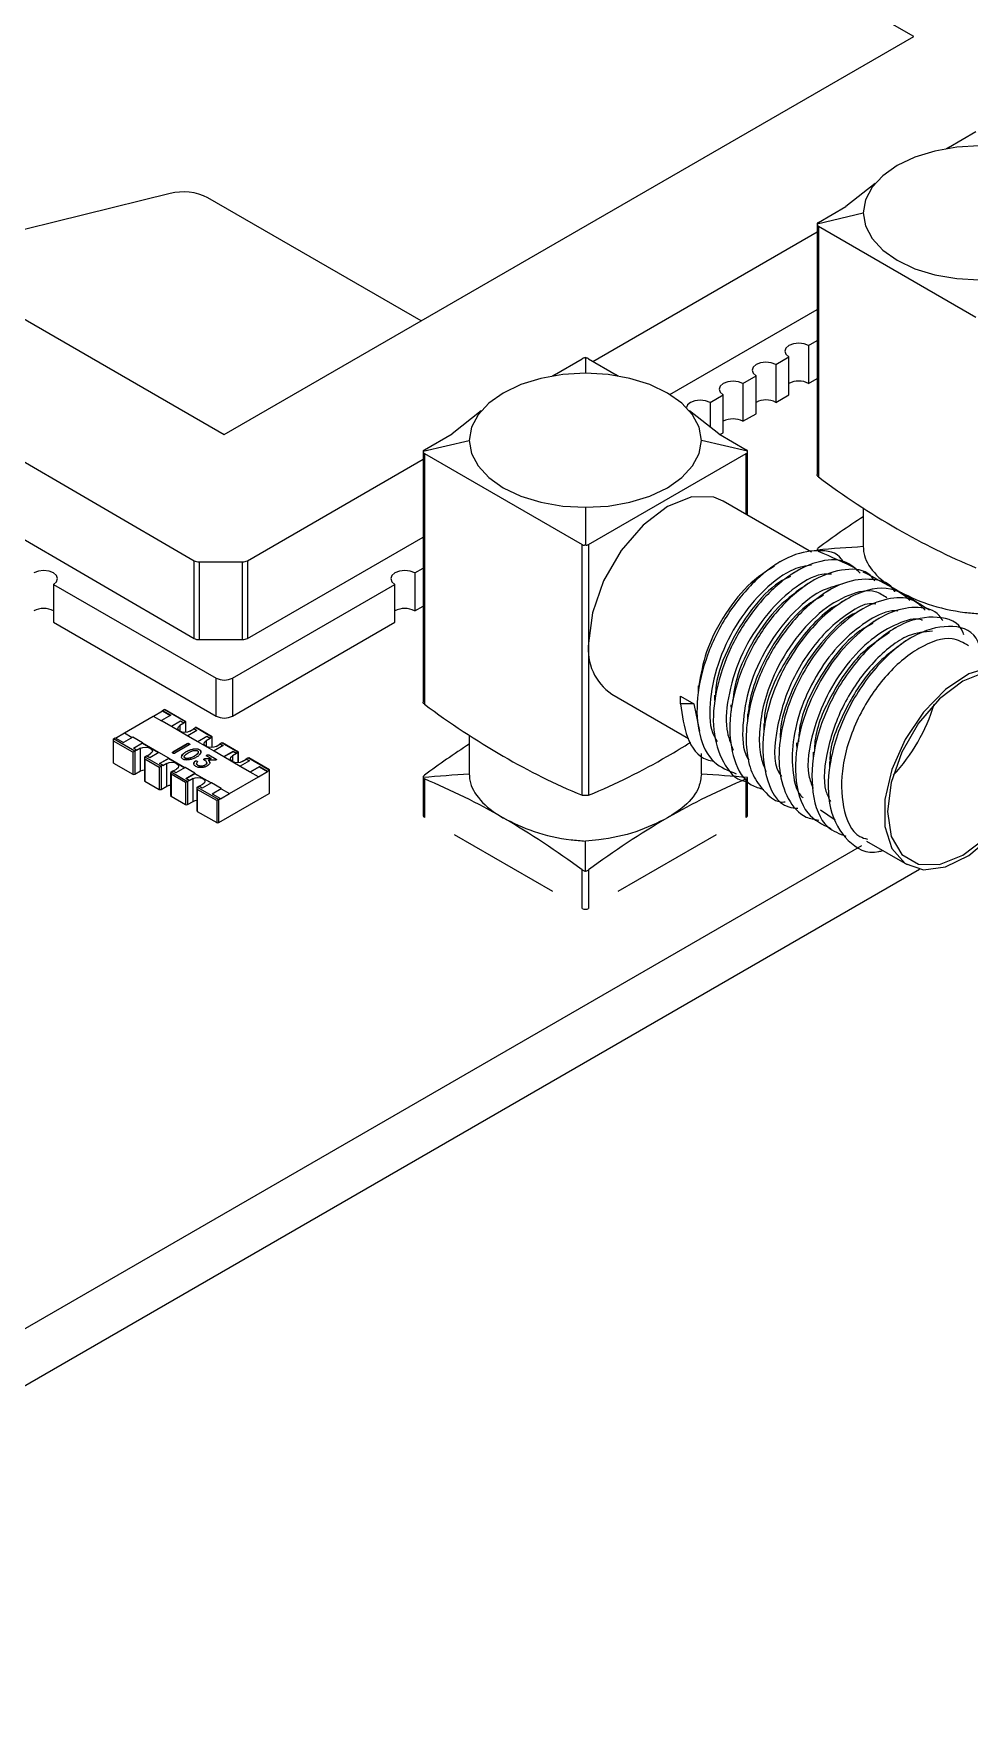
# Model space of a CAD drawing. Header units: millimetres. Extents: x -37 to 256, y 6 to 200.
# Drawn here: x 238.02 to 248.09, y 159.23 to 177.45 of the extents above; entities that cross this region are included whole.
import ezdxf

# ---------------------------------------------------------------- set-up
doc = ezdxf.new("R2010")
doc.units = ezdxf.units.MM

msp = doc.modelspace()

# ---------------------------------------------------------------- linework, layer by layer
at = {"color": 7, "linetype": 'Continuous', "lineweight": 15}
for p, q in [((247.495, 177.416), (240.07, 181.702)), ((230.096, 177.385), (239.746, 171.772)), ((232.645, 177.416), (240.07, 173.13)), ((242.191, 174.354), (247.495, 177.416)), ((230.096, 176.548), (239.746, 170.935)), ((247.869, 176.224), (248.166, 176.395)), ((247.869, 176.224), (247.845, 176.209)), ((247.08, 175.836), (246.766, 175.587)), ((239.487, 175.726), (237.471, 175.228)), ((242.191, 174.354), (239.893, 175.681)), ((246.455, 175.4), (246.952, 175.517)), ((246.469, 175.415), (246.766, 175.587)), ((244.04, 173.919), (246.455, 175.313)), ((246.455, 175.402), (246.455, 172.699)), ((246.469, 175.374), (248.166, 174.395)), ((246.469, 175.374), (246.469, 172.675)), ((240.07, 173.13), (242.191, 174.354)), ((244.87, 173.562), (246.455, 174.477)), ((246.01, 173.885), (246.151, 173.967)), ((246.151, 173.558), (246.151, 173.967)), ((246.363, 174.089), (246.455, 174.142)), ((246.363, 174.089), (246.363, 173.681)), ((243.627, 173.774), (243.924, 173.946)), ((243.959, 173.959), (243.959, 173.79)), ((243.994, 173.946), (244.291, 173.774)), ((246.01, 173.885), (246.01, 173.477)), ((243.627, 173.774), (243.603, 173.76)), ((244.315, 173.76), (244.291, 173.774)), ((245.656, 173.681), (245.798, 173.762)), ((245.656, 173.681), (245.656, 173.273)), ((245.798, 173.354), (245.798, 173.762)), ((246.363, 173.681), (246.455, 173.734)), ((245.303, 173.477), (245.444, 173.558)), ((245.303, 173.477), (245.303, 173.211)), ((245.444, 173.15), (245.444, 173.558)), ((246.01, 173.477), (246.151, 173.558)), ((242.838, 173.387), (242.523, 173.137)), ((245.395, 173.137), (245.08, 173.387)), ((245.656, 173.273), (245.798, 173.354)), ((242.212, 172.951), (242.709, 173.068)), ((242.227, 172.966), (242.523, 173.137)), ((245.706, 172.951), (245.209, 173.068)), ((245.395, 173.137), (245.691, 172.966)), ((245.408, 173.13), (245.444, 173.15)), ((242.212, 172.953), (242.212, 170.25)), ((242.227, 172.925), (243.924, 171.946)), ((242.227, 172.925), (242.227, 170.226)), ((243.994, 171.946), (245.691, 172.925)), ((245.706, 172.262), (245.706, 172.953)), ((240.32, 171.772), (242.212, 172.864)), ((243.959, 172.347), (243.959, 171.942)), ((246.395, 171.864), (245.443, 172.414)), ((246.952, 172.34), (246.952, 171.923)), ((240.32, 170.935), (242.212, 172.027)), ((243.924, 169.246), (243.924, 171.946)), ((243.994, 171.946), (243.994, 170.885)), ((246.455, 171.886), (246.455, 171.878)), ((239.746, 170.935), (239.746, 171.772)), ((239.799, 171.759), (240.267, 171.759)), ((239.799, 171.759), (239.799, 170.922)), ((240.267, 170.922), (240.267, 171.759)), ((240.32, 171.772), (240.32, 170.935)), ((242.121, 171.64), (242.212, 171.693)), ((242.121, 171.64), (242.121, 171.232)), ((238.231, 171.517), (239.982, 170.507)), ((238.231, 171.517), (238.231, 171.109)), ((240.158, 170.507), (241.908, 171.517)), ((241.908, 171.109), (241.908, 171.517)), ((242.121, 171.232), (242.212, 171.284)), ((238.231, 171.109), (239.982, 170.099)), ((240.158, 170.099), (241.908, 171.109)), ((239.799, 170.922), (240.267, 170.922)), ((243.994, 170.885), (243.994, 169.246)), ((239.982, 170.099), (239.982, 170.507)), ((240.158, 170.507), (240.158, 170.099)), ((244.243, 170.336), (245.071, 169.858)), ((239.307, 170.097), (239.405, 170.154)), ((239.405, 170.158), (239.423, 170.168)), ((239.405, 170.158), (239.494, 170.107)), ((239.405, 170.154), (239.405, 170.158)), ((239.405, 170.154), (239.49, 170.105)), ((239.653, 170.036), (239.423, 170.168)), ((239.423, 170.168), (239.434, 170.167)), ((239.657, 170.038), (239.434, 170.167)), ((244.984, 170.314), (245.126, 170.232)), ((244.984, 170.232), (244.984, 170.314)), ((245.126, 170.232), (244.984, 170.232)), ((245.126, 170.232), (245.188, 169.937)), ((238.995, 169.918), (239.306, 170.097)), ((239.306, 170.097), (239.395, 170.046)), ((239.494, 170.107), (239.395, 170.05)), ((239.395, 170.05), (239.501, 169.989)), ((239.395, 170.05), (239.395, 170.046)), ((239.501, 169.985), (239.395, 170.046)), ((239.501, 169.989), (239.6, 170.046)), ((239.6, 170.042), (239.501, 169.985)), ((239.501, 169.989), (239.501, 169.985)), ((239.677, 169.883), (239.501, 169.985)), ((239.635, 170.021), (239.593, 169.997)), ((239.6, 170.046), (239.635, 170.025)), ((239.6, 170.046), (239.6, 170.042)), ((239.635, 170.021), (239.6, 170.042)), ((239.653, 170.036), (239.635, 170.025)), ((239.635, 170.025), (239.635, 170.021)), ((239.657, 170.038), (239.653, 170.036)), ((239.657, 169.923), (239.657, 170.038)), ((239.699, 169.936), (239.741, 169.96)), ((239.741, 169.964), (239.759, 169.974)), ((239.741, 169.964), (239.776, 169.944)), ((239.741, 169.96), (239.741, 169.964)), ((239.773, 169.942), (239.741, 169.96)), ((239.936, 169.872), (239.759, 169.974)), ((239.94, 169.875), (239.766, 169.975)), ((238.874, 169.844), (238.874, 169.599)), ((238.878, 169.854), (238.896, 169.864)), ((238.878, 169.829), (238.878, 169.854)), ((239.108, 169.721), (238.878, 169.854)), ((239.087, 169.709), (238.878, 169.829)), ((238.878, 169.593), (238.878, 169.829)), ((238.896, 169.864), (238.985, 169.813)), ((238.9, 169.862), (238.995, 169.917)), ((239.084, 169.87), (238.985, 169.813)), ((238.995, 169.918), (239.08, 169.868)), ((238.995, 169.917), (238.995, 169.918)), ((238.995, 169.917), (239.08, 169.868)), ((239.19, 169.809), (239.084, 169.87)), ((239.091, 169.752), (239.19, 169.809)), ((239.19, 169.805), (239.094, 169.75)), ((239.19, 169.809), (239.19, 169.805)), ((239.19, 169.805), (239.363, 169.705)), ((239.363, 169.705), (239.19, 169.805)), ((239.19, 169.805), (239.19, 169.805)), ((239.517, 169.711), (239.672, 169.801)), ((239.672, 169.798), (239.517, 169.709)), ((239.693, 169.788), (239.538, 169.699)), ((239.672, 169.798), (239.672, 169.801)), ((239.776, 169.944), (239.677, 169.887)), ((239.677, 169.887), (239.784, 169.825)), ((239.677, 169.887), (239.677, 169.883)), ((239.784, 169.822), (239.677, 169.883)), ((239.693, 169.798), (239.693, 169.801)), ((239.784, 169.825), (239.883, 169.882)), ((239.883, 169.878), (239.784, 169.821)), ((239.784, 169.822), (239.784, 169.825)), ((239.96, 169.72), (239.784, 169.822)), ((239.918, 169.858), (239.875, 169.833)), ((239.883, 169.882), (239.918, 169.862)), ((239.883, 169.882), (239.883, 169.878)), ((239.918, 169.858), (239.883, 169.878)), ((239.936, 169.872), (239.918, 169.862)), ((239.918, 169.862), (239.918, 169.858)), ((239.94, 169.875), (239.936, 169.872)), ((239.94, 169.76), (239.94, 169.875)), ((240.059, 169.78), (239.96, 169.723)), ((239.982, 169.772), (240.024, 169.797)), ((240.024, 169.801), (240.042, 169.811)), ((240.024, 169.801), (240.059, 169.78)), ((240.024, 169.797), (240.024, 169.801)), ((240.056, 169.778), (240.024, 169.797)), ((240.218, 169.709), (240.042, 169.811)), ((240.042, 169.811), (240.052, 169.81)), ((240.223, 169.711), (240.052, 169.81)), ((242.709, 169.891), (242.709, 169.473)), ((239.108, 169.721), (239.087, 169.709)), ((239.087, 169.709), (239.087, 169.472)), ((239.126, 169.731), (239.091, 169.752)), ((239.126, 169.731), (239.108, 169.721)), ((239.108, 169.721), (239.108, 169.472)), ((239.168, 169.752), (239.126, 169.727)), ((239.126, 169.727), (239.126, 169.731)), ((239.168, 169.507), (239.168, 169.752)), ((239.21, 169.65), (239.21, 169.405)), ((239.214, 169.66), (239.232, 169.67)), ((239.214, 169.635), (239.214, 169.66)), ((239.214, 169.66), (239.391, 169.558)), ((239.37, 169.546), (239.214, 169.635)), ((239.214, 169.635), (239.214, 169.399)), ((239.267, 169.65), (239.232, 169.67)), ((239.236, 169.668), (239.274, 169.691)), ((239.366, 169.707), (239.267, 169.65)), ((239.472, 169.646), (239.366, 169.707)), ((239.373, 169.589), (239.472, 169.646)), ((239.472, 169.642), (239.377, 169.586)), ((239.472, 169.646), (239.472, 169.642)), ((239.472, 169.642), (239.646, 169.542)), ((239.646, 169.542), (239.472, 169.642)), ((239.472, 169.642), (239.472, 169.642)), ((239.517, 169.709), (239.517, 169.711)), ((239.614, 169.671), (239.614, 169.673)), ((239.648, 169.645), (239.648, 169.647)), ((239.661, 169.714), (239.661, 169.716)), ((239.693, 169.643), (239.693, 169.645)), ((239.737, 169.741), (239.737, 169.743)), ((239.748, 169.665), (239.748, 169.667)), ((239.753, 169.608), (239.753, 169.61)), ((239.756, 169.611), (239.756, 169.613)), ((239.777, 169.611), (239.777, 169.613)), ((239.785, 169.696), (239.785, 169.698)), ((239.804, 169.735), (239.804, 169.737)), ((239.852, 169.634), (239.852, 169.636)), ((239.867, 169.639), (239.928, 169.64)), ((239.867, 169.637), (239.867, 169.639)), ((239.928, 169.638), (239.867, 169.637)), ((239.882, 169.595), (239.882, 169.597)), ((239.928, 169.64), (239.883, 169.666)), ((239.884, 169.676), (239.884, 169.678)), ((239.962, 169.624), (239.899, 169.622)), ((239.899, 169.622), (239.899, 169.62)), ((239.905, 169.678), (239.983, 169.633)), ((239.905, 169.676), (239.905, 169.678)), ((239.983, 169.631), (239.905, 169.676)), ((239.928, 169.638), (239.928, 169.64)), ((239.96, 169.723), (240.066, 169.662)), ((239.96, 169.723), (239.96, 169.72)), ((240.066, 169.658), (239.96, 169.72)), ((239.983, 169.631), (239.983, 169.633)), ((240.066, 169.662), (240.165, 169.719)), ((240.066, 169.658), (240.066, 169.662)), ((240.243, 169.556), (240.066, 169.658)), ((240.165, 169.715), (240.067, 169.658)), ((240.201, 169.695), (240.158, 169.67)), ((240.165, 169.719), (240.201, 169.699)), ((240.165, 169.719), (240.165, 169.715)), ((240.201, 169.695), (240.165, 169.715)), ((240.218, 169.709), (240.201, 169.699)), ((240.201, 169.699), (240.201, 169.695)), ((240.223, 169.711), (240.218, 169.709)), ((240.223, 169.597), (240.223, 169.711)), ((240.342, 169.617), (240.243, 169.56)), ((240.264, 169.609), (240.307, 169.633)), ((240.307, 169.638), (240.324, 169.648)), ((240.307, 169.638), (240.342, 169.617)), ((240.307, 169.633), (240.307, 169.638)), ((240.339, 169.615), (240.307, 169.633)), ((240.554, 169.515), (240.324, 169.648)), ((240.324, 169.648), (240.335, 169.647)), ((240.559, 169.518), (240.335, 169.647)), ((245.209, 169.473), (245.209, 169.696)), ((238.878, 169.593), (239.087, 169.472)), ((239.108, 169.472), (239.168, 169.507)), ((239.391, 169.558), (239.37, 169.546)), ((239.37, 169.546), (239.37, 169.309)), ((239.409, 169.568), (239.373, 169.589)), ((239.409, 169.568), (239.391, 169.558)), ((239.391, 169.558), (239.391, 169.309)), ((239.451, 169.589), (239.409, 169.564)), ((239.409, 169.564), (239.409, 169.568)), ((239.451, 169.344), (239.451, 169.589)), ((239.493, 169.487), (239.493, 169.242)), ((239.497, 169.497), (239.515, 169.507)), ((239.497, 169.472), (239.497, 169.497)), ((239.497, 169.497), (239.674, 169.395)), ((239.653, 169.382), (239.497, 169.472)), ((239.497, 169.472), (239.497, 169.235)), ((239.55, 169.486), (239.515, 169.507)), ((239.518, 169.505), (239.557, 169.527)), ((239.649, 169.544), (239.55, 169.486)), ((239.755, 169.482), (239.649, 169.544)), ((239.656, 169.425), (239.755, 169.482)), ((239.692, 169.405), (239.656, 169.425)), ((239.755, 169.478), (239.66, 169.423)), ((239.734, 169.425), (239.692, 169.401)), ((239.734, 169.18), (239.734, 169.425)), ((239.755, 169.482), (239.755, 169.479)), ((239.755, 169.479), (239.929, 169.379)), ((239.755, 169.479), (239.755, 169.478)), ((239.929, 169.378), (239.755, 169.478)), ((239.772, 169.588), (239.772, 169.586)), ((239.773, 169.582), (239.773, 169.584)), ((239.773, 169.582), (239.773, 169.584)), ((239.786, 169.567), (239.786, 169.569)), ((239.821, 169.559), (239.821, 169.561)), ((239.863, 169.57), (239.863, 169.572)), ((240.127, 169.264), (240.438, 169.444)), ((240.243, 169.56), (240.349, 169.499)), ((240.243, 169.56), (240.243, 169.556)), ((240.349, 169.495), (240.243, 169.556)), ((240.349, 169.499), (240.448, 169.556)), ((240.349, 169.495), (240.349, 169.499)), ((240.438, 169.444), (240.349, 169.495)), ((240.448, 169.552), (240.35, 169.495)), ((240.438, 169.444), (240.537, 169.501)), ((240.438, 169.444), (240.438, 169.444)), ((240.448, 169.556), (240.537, 169.505)), ((240.448, 169.556), (240.448, 169.552)), ((240.448, 169.552), (240.537, 169.501)), ((240.537, 169.505), (240.554, 169.515)), ((240.537, 169.501), (240.537, 169.505)), ((240.559, 169.518), (240.554, 169.515)), ((240.554, 169.515), (240.554, 169.266)), ((240.559, 169.272), (240.559, 169.518)), ((242.212, 169.437), (242.212, 169.027)), ((242.227, 169.421), (242.227, 169.007)), ((245.691, 169.007), (245.691, 169.421)), ((245.706, 169.027), (245.706, 169.437)), ((239.214, 169.399), (239.37, 169.309)), ((239.391, 169.309), (239.451, 169.344)), ((239.497, 169.235), (239.653, 169.146)), ((239.674, 169.395), (239.653, 169.382)), ((239.653, 169.382), (239.653, 169.146)), ((239.692, 169.405), (239.674, 169.395)), ((239.674, 169.395), (239.674, 169.146)), ((239.692, 169.401), (239.692, 169.405)), ((239.776, 169.324), (239.776, 169.078)), ((239.78, 169.333), (239.798, 169.344)), ((239.78, 169.309), (239.78, 169.333)), ((239.78, 169.333), (240.01, 169.201)), ((239.989, 169.188), (239.78, 169.309)), ((239.78, 169.309), (239.78, 169.072)), ((239.833, 169.323), (239.798, 169.344)), ((239.801, 169.342), (239.84, 169.364)), ((239.932, 169.38), (239.833, 169.323)), ((240.038, 169.319), (239.932, 169.38)), ((239.939, 169.262), (240.038, 169.319)), ((239.939, 169.262), (240.028, 169.211)), ((240.038, 169.315), (239.943, 169.26)), ((240.01, 168.952), (240.554, 169.266)), ((240.028, 169.207), (240.127, 169.264)), ((240.038, 169.319), (240.038, 169.315)), ((240.038, 169.315), (240.127, 169.264)), ((240.038, 169.315), (240.038, 169.315)), ((240.038, 169.315), (240.127, 169.264)), ((240.127, 169.264), (240.127, 169.264)), ((239.674, 169.146), (239.734, 169.18)), ((239.78, 169.072), (239.989, 168.952)), ((240.01, 169.201), (239.989, 169.188)), ((239.989, 169.188), (239.989, 168.952)), ((240.01, 169.201), (240.028, 169.211)), ((240.01, 168.952), (240.01, 169.201)), ((240.028, 169.211), (240.028, 169.207)), ((246.493, 169.087), (246.65, 168.981)), ((231.585, 159.843), (246.938, 168.706)), ((242.545, 168.823), (243.605, 168.211)), ((243.959, 168.429), (243.959, 168.752)), ((244.313, 168.211), (245.373, 168.823)), ((246.987, 168.751), (247.425, 168.499)), ((231.585, 159.23), (247.556, 168.451)), ((243.924, 168.027), (243.924, 168.441)), ((243.994, 168.441), (243.994, 168.027))]:
    msp.add_line(p, q, dxfattribs=at)
at = {"color": 8, "linetype": 'Continuous', "lineweight": 15}
for p, q in [((245.691, 172.271), (245.691, 172.925)), ((239.593, 169.997), (239.593, 169.936)), ((239.653, 170.036), (239.653, 169.923)), ((239.875, 169.833), (239.875, 169.772)), ((239.936, 169.872), (239.936, 169.76)), ((240.158, 169.67), (240.158, 169.609)), ((240.218, 169.709), (240.218, 169.596))]:
    msp.add_line(p, q, dxfattribs=at)
at = {"color": 7, "linetype": 'Continuous', "lineweight": 15, "flags": 128}
for points in [[(248.202, 176.239), (247.958, 176.225), (247.723, 176.184), (247.507, 176.117), (247.318, 176.028), (247.162, 175.918), (247.047, 175.794), (246.976, 175.658), (246.952, 175.517)], [(246.952, 175.517), (246.976, 175.377), (247.047, 175.241), (247.162, 175.116), (247.318, 175.007), (247.507, 174.917), (247.723, 174.851), (247.958, 174.81), (248.202, 174.796)], [(246.363, 174.089), (246.315, 174.108), (246.257, 174.114), (246.2, 174.108), (246.151, 174.089), (246.119, 174.061), (246.107, 174.028), (246.119, 173.995), (246.151, 173.967)], [(243.959, 173.79), (243.715, 173.776), (243.481, 173.735), (243.265, 173.668), (243.075, 173.578), (242.92, 173.469), (242.804, 173.344), (242.733, 173.209), (242.709, 173.068)], [(245.209, 173.068), (245.185, 173.209), (245.114, 173.344), (244.998, 173.469), (244.843, 173.578), (244.653, 173.668), (244.437, 173.735), (244.203, 173.776), (243.959, 173.79)], [(246.01, 173.885), (245.961, 173.904), (245.904, 173.91), (245.846, 173.904), (245.798, 173.885), (245.765, 173.857), (245.754, 173.824), (245.765, 173.791), (245.798, 173.762)], [(245.656, 173.681), (245.607, 173.7), (245.55, 173.706), (245.493, 173.7), (245.444, 173.681), (245.411, 173.653), (245.4, 173.62), (245.411, 173.586), (245.444, 173.558)], [(245.303, 173.477), (245.254, 173.495), (245.196, 173.502), (245.139, 173.495), (245.09, 173.477), (245.058, 173.449), (245.047, 173.423)], [(242.709, 173.068), (242.733, 172.927), (242.804, 172.792), (242.92, 172.667), (243.075, 172.558), (243.265, 172.468), (243.481, 172.401), (243.715, 172.36), (243.959, 172.347)], [(243.959, 172.347), (244.203, 172.36), (244.437, 172.401), (244.653, 172.468), (244.843, 172.558), (244.998, 172.667), (245.114, 172.792), (245.185, 172.927), (245.209, 173.068)], [(245.443, 172.414), (245.342, 172.455), (245.105, 172.458), (244.843, 172.355), (244.581, 172.155), (244.344, 171.88), (244.156, 171.554), (244.036, 171.212), (243.994, 170.885)], [(238.231, 171.517), (238.264, 171.545), (238.275, 171.579), (238.264, 171.612), (238.231, 171.64), (238.183, 171.659), (238.125, 171.665), (238.068, 171.659), (238.019, 171.64)], [(242.121, 171.64), (242.072, 171.659), (242.014, 171.665), (241.957, 171.659), (241.908, 171.64), (241.876, 171.612), (241.864, 171.579), (241.876, 171.545), (241.908, 171.517)], [(248.873, 170.028), (248.836, 170.295), (248.726, 170.495), (248.554, 170.609), (248.335, 170.629), (248.088, 170.552), (247.836, 170.384), (247.601, 170.142), (247.403, 169.845), (247.26, 169.522), (247.186, 169.2), (247.186, 168.908), (247.26, 168.671), (247.403, 168.512), (247.601, 168.444), (247.836, 168.474), (248.088, 168.597), (248.335, 168.805), (248.554, 169.077), (248.726, 169.391), (248.836, 169.717), (248.873, 170.028)], [(248.837, 170.007), (248.797, 170.274), (248.682, 170.469), (248.502, 170.572), (248.276, 170.575), (248.025, 170.476), (247.774, 170.285), (247.547, 170.021), (247.368, 169.71), (247.252, 169.382), (247.213, 169.069), (247.252, 168.802), (247.368, 168.607), (247.547, 168.503), (247.774, 168.501), (248.025, 168.6), (248.276, 168.791), (248.502, 169.055), (248.682, 169.366), (248.797, 169.694), (248.837, 170.007)], [(239.699, 169.936), (239.674, 169.926), (239.646, 169.923), (239.617, 169.926), (239.593, 169.936), (239.576, 169.95), (239.571, 169.966), (239.576, 169.983), (239.593, 169.997)], [(239.982, 169.772), (239.957, 169.763), (239.929, 169.76), (239.9, 169.763), (239.875, 169.772), (239.859, 169.786), (239.854, 169.803), (239.859, 169.819), (239.875, 169.833)], [(239.168, 169.752), (239.193, 169.761), (239.221, 169.764), (239.25, 169.761), (239.274, 169.752), (239.291, 169.738), (239.296, 169.721), (239.291, 169.705), (239.274, 169.691)], [(239.451, 169.589), (239.476, 169.598), (239.504, 169.601), (239.533, 169.598), (239.557, 169.589), (239.574, 169.574), (239.579, 169.558), (239.574, 169.541), (239.557, 169.527)], [(240.264, 169.609), (240.24, 169.6), (240.211, 169.596), (240.183, 169.6), (240.158, 169.609), (240.142, 169.623), (240.136, 169.64), (240.142, 169.656), (240.158, 169.67)], [(239.168, 169.507), (239.193, 169.516), (239.21, 169.519)], [(239.734, 169.425), (239.758, 169.435), (239.787, 169.438), (239.816, 169.435), (239.84, 169.425), (239.856, 169.411), (239.862, 169.395), (239.856, 169.378), (239.84, 169.364)], [(239.451, 169.344), (239.476, 169.353), (239.493, 169.356)], [(239.734, 169.18), (239.758, 169.19), (239.776, 169.192)]]:
    msp.add_lwpolyline(points, dxfattribs=at)
at = {"color": 7, "linetype": 'Continuous', "lineweight": 15}
for centre, radius, start, end in [((239.63, 175.168), 0.576, 62.8667, 104.4456), ((246.257, 173.476), 0.231, 62.6097, 117.3903), ((245.904, 173.272), 0.231, 62.6097, 117.3903), ((245.55, 173.068), 0.231, 62.6097, 117.3903), ((251.767, 179.788), 8.87, 233.3223, 239.8911), ((251.969, 164.509), 9.221, 122.9613, 126.6116), ((250.92, 178.322), 7.176, 239.8648, 247.4309), ((243.882, 165.613), 6.771, 63.7227, 67.5408), ((239.797, 171.867), 0.108, 241.8023, 271.1617), ((240.269, 171.867), 0.108, 268.8559, 298.0402), ((243.501, 164.846), 7.628, 59.9744, 63.1198), ((243.121, 164.187), 8.389, 57.1902, 59.9784), ((238.125, 171.027), 0.231, 62.6097, 117.3903), ((242.014, 171.027), 0.231, 62.6097, 117.3903), ((239.797, 171.03), 0.108, 241.8023, 271.1617), ((240.269, 171.031), 0.108, 268.8559, 298.0402), ((244.573, 170.816), 0.583, 173.1955, 235.4923), ((240.07, 170.678), 0.192, 242.6097, 297.3903), ((247.525, 177.339), 8.87, 233.3223, 239.8911), ((245.867, 170.784), 1.931, 316.7893, 343.2161), ((239.763, 169.968), 0.00754, 65.686, 125.6182), ((240.07, 170.269), 0.192, 242.6097, 297.3903), ((247.726, 162.06), 9.221, 122.9613, 126.6116), ((240.698, 176.843), 8.288, 300.0106, 302.0374), ((238.882, 169.599), 0.00754, 185.6948, 245.6253), ((246.678, 175.872), 7.176, 239.8648, 247.4309), ((241.24, 175.872), 7.176, 292.5691, 300.1352), ((239.098, 169.493), 0.0231, 242.6097, 297.3903), ((239.472, 162.795), 7.176, 59.8648, 67.4309), ((248.446, 162.795), 7.176, 112.5691, 120.1352), ((239.217, 169.406), 0.00754, 185.6948, 245.6253), ((239.381, 169.329), 0.0231, 242.6097, 297.3903), ((239.5, 169.242), 0.00754, 185.6948, 245.6253), ((240.551, 169.273), 0.00754, 294.3747, 354.3052), ((239.663, 169.166), 0.0231, 242.6097, 297.3903), ((239.783, 169.079), 0.00754, 185.6948, 245.6253), ((239.999, 168.972), 0.0231, 242.6097, 297.3903), ((238.626, 161.328), 8.87, 53.3223, 59.8911), ((249.292, 161.328), 8.87, 120.1089, 126.6777), ((243.959, 168.095), 0.0769, 242.6097, 297.3903)]:
    msp.add_arc(centre, radius, start, end, dxfattribs=at)
at = {"color": 8, "linetype": 'Continuous', "lineweight": 15}
for centre, start, end in [((242.237, 169.03), 185.6948, 245.6253), ((245.681, 169.03), 294.3747, 354.3052)]:
    msp.add_arc(centre, 0.0251, start, end, dxfattribs=at)
at = {"color": 7, "linetype": 'Continuous', "lineweight": 15}
for centre, start_param, end_param in [((248.202, 165.02), 1.674971, 1.716649), ((243.959, 162.57), 1.674971, 1.716649), ((243.959, 162.57), 1.424944, 1.466622)]:
    msp.add_ellipse(centre, major_axis=(12.021, 0), ratio=0.577382, start_param=start_param, end_param=end_param, dxfattribs=at)
for points, knots in [([(246.469, 175.415), (246.466, 175.413), (246.459, 175.409), (246.455, 175.403), (246.455, 175.401), (246.455, 175.4)], [0, 0, 0, 0, 0.399776, 0.798945, 1, 1, 1, 1]), ([(246.455, 175.4), (246.455, 175.396), (246.456, 175.387), (246.463, 175.379), (246.468, 175.375), (246.469, 175.374)], [0, 0, 0, 0, 0.421028, 0.842946, 1, 1, 1, 1]), ([(243.959, 173.959), (243.954, 173.958), (243.943, 173.955), (243.931, 173.95), (243.925, 173.947), (243.924, 173.946)], [0, 0, 0, 0, 0.421028, 0.842946, 1, 1, 1, 1]), ([(243.994, 173.946), (243.99, 173.948), (243.982, 173.952), (243.969, 173.957), (243.962, 173.958), (243.959, 173.959)], [0, 0, 0, 0, 0.399776, 0.798945, 1, 1, 1, 1]), ([(242.227, 172.966), (242.223, 172.964), (242.216, 172.96), (242.212, 172.954), (242.212, 172.951), (242.212, 172.951)], [0, 0, 0, 0, 0.399776, 0.798945, 1, 1, 1, 1]), ([(242.212, 172.951), (242.212, 172.946), (242.214, 172.938), (242.22, 172.93), (242.225, 172.926), (242.227, 172.925)], [0, 0, 0, 0, 0.421028, 0.842946, 1, 1, 1, 1]), ([(245.706, 172.951), (245.706, 172.953), (245.705, 172.957), (245.698, 172.962), (245.693, 172.965), (245.691, 172.966)], [0, 0, 0, 0, 0.421028, 0.842946, 1, 1, 1, 1]), ([(245.691, 172.925), (245.695, 172.928), (245.702, 172.933), (245.706, 172.942), (245.706, 172.949), (245.706, 172.951)], [0, 0, 0, 0, 0.3997764, 0.798945, 1, 1, 1, 1]), ([(246.469, 172.675), (246.466, 172.678), (246.458, 172.684), (246.455, 172.693), (246.455, 172.698), (246.455, 172.699)], [0, 0, 0, 0, 0.433483, 0.867029, 1, 1, 1, 1]), ([(243.924, 171.946), (243.928, 171.944), (243.936, 171.94), (243.949, 171.94), (243.956, 171.942), (243.959, 171.942)], [0, 0, 0, 0, 0.3997764, 0.798945, 1, 1, 1, 1]), ([(243.959, 171.942), (243.964, 171.941), (243.975, 171.939), (243.987, 171.942), (243.993, 171.945), (243.994, 171.946)], [0, 0, 0, 0, 0.421028, 0.842946, 1, 1, 1, 1]), ([(246.735, 171.761), (246.73, 171.77), (246.675, 171.864), (246.465, 171.899), (246.143, 171.834), (245.795, 171.586), (245.483, 171.211), (245.255, 170.758), (245.146, 170.291), (245.17, 169.882), (245.317, 169.58), (245.499, 169.511), (245.585, 169.478)], [0, 0, 0, 0, 0.011387, 0.121166, 0.231824, 0.344967, 0.45362, 0.565736, 0.678133, 0.786659, 0.899669, 1, 1, 1, 1]), ([(246.919, 171.639), (246.867, 171.687), (246.748, 171.799), (246.452, 171.778), (246.109, 171.602), (245.777, 171.271), (245.51, 170.842), (245.351, 170.375), (245.319, 169.93), (245.43, 169.592), (245.577, 169.406), (245.695, 169.395), (245.706, 169.393)], [0, 0, 0, 0, 0.086061, 0.196288, 0.31107, 0.423339, 0.534704, 0.64964, 0.760318, 0.873386, 0.987868, 1, 1, 1, 1]), ([(246.469, 171.911), (246.466, 171.908), (246.458, 171.901), (246.455, 171.893), (246.455, 171.888), (246.455, 171.886)], [0, 0, 0, 0, 0.433483, 0.867029, 1, 1, 1, 1]), ([(246.952, 171.923), (246.953, 171.9), (246.959, 171.806), (247.05, 171.64), (247.215, 171.509), (247.316, 171.451), (247.318, 171.45)], [0, 0, 0, 0, 0.13202, 0.562829, 0.992058, 1, 1, 1, 1]), ([(245.996, 171.712), (245.911, 171.66), (245.723, 171.542), (245.458, 171.209), (245.249, 170.81), (245.202, 170.546), (245.18, 170.423)], [0, 0, 0, 0, 0.2199949, 0.4867509, 0.7620116, 1, 1, 1, 1]), ([(246.394, 171.723), (246.331, 171.714), (246.169, 171.689), (245.884, 171.472), (245.598, 171.131), (245.387, 170.709), (245.293, 170.285), (245.292, 169.97), (245.361, 169.856), (245.379, 169.826)], [0, 0, 0, 0, 0.107586, 0.277806, 0.44127, 0.609946, 0.779044, 0.942317, 1, 1, 1, 1]), ([(246.169, 171.603), (246.128, 171.584), (245.984, 171.516), (245.739, 171.252), (245.501, 170.866), (245.37, 170.529), (245.363, 170.361), (245.361, 170.328)], [0, 0, 0, 0, 0.108099, 0.381015, 0.651732, 0.931132, 1, 1, 1, 1]), ([(246.611, 171.626), (246.576, 171.628), (246.448, 171.633), (246.186, 171.475), (245.883, 171.179), (245.636, 170.779), (245.494, 170.35), (245.457, 169.972), (245.523, 169.803), (245.551, 169.732)], [0, 0, 0, 0, 0.062413, 0.229616, 0.393158, 0.555383, 0.722811, 0.884033, 1, 1, 1, 1]), ([(247.075, 171.555), (247.06, 171.576), (246.99, 171.675), (246.758, 171.696), (246.426, 171.593), (246.082, 171.316), (245.783, 170.921), (245.577, 170.46), (245.492, 169.998), (245.547, 169.611), (245.686, 169.364), (245.832, 169.322), (245.878, 169.309)], [0, 0, 0, 0, 0.030838, 0.142993, 0.258192, 0.374258, 0.486019, 0.602289, 0.717142, 0.829546, 0.946283, 1, 1, 1, 1]), ([(246.065, 171.765), (246.053, 171.758), (246.03, 171.744), (246.006, 171.731), (245.994, 171.724)], [0, 0, 0, 0, 0.5000058, 1, 1, 1, 1]), ([(246.242, 171.663), (246.23, 171.656), (246.207, 171.642), (246.183, 171.629), (246.171, 171.622)], [0, 0, 0, 0, 0.5000058, 1, 1, 1, 1]), ([(246.35, 171.52), (246.244, 171.446), (246.035, 171.298), (245.763, 170.926), (245.583, 170.546), (245.552, 170.315), (245.54, 170.223)], [0, 0, 0, 0, 0.275003, 0.541372, 0.818491, 1, 1, 1, 1]), ([(246.723, 171.518), (246.647, 171.499), (246.469, 171.455), (246.176, 171.207), (245.903, 170.847), (245.71, 170.417), (245.644, 170.002), (245.652, 169.722), (245.713, 169.636), (245.719, 169.628)], [0, 0, 0, 0, 0.12988, 0.303268, 0.470222, 0.643915, 0.81549, 0.983405, 1, 1, 1, 1]), ([(247.293, 171.436), (247.292, 171.438), (247.248, 171.533), (247.054, 171.587), (246.743, 171.558), (246.393, 171.341), (246.071, 170.989), (245.85, 170.595), (245.73, 170.232), (245.684, 169.931), (245.696, 169.661), (245.767, 169.428), (245.902, 169.269), (246.016, 169.165), (246.101, 169.174), (246.111, 169.175)], [0, 0, 0, 0, 0.001944, 0.111549, 0.21949, 0.331294, 0.43925, 0.548838, 0.623743, 0.697043, 0.768175, 0.841976, 0.916905, 0.990472, 1, 1, 1, 1]), ([(247.205, 171.372), (247.166, 171.398), (247.058, 171.471), (246.794, 171.419), (246.479, 171.228), (246.181, 170.9), (245.978, 170.537), (245.867, 170.201), (245.827, 169.924), (245.834, 169.682), (245.881, 169.56), (245.903, 169.502)], [0, 0, 0, 0, 0.077841, 0.216231, 0.359575, 0.497984, 0.638487, 0.734522, 0.8285, 0.919697, 1, 1, 1, 1]), ([(247.455, 171.343), (247.417, 171.378), (247.288, 171.493), (247.011, 171.482), (246.709, 171.33), (246.409, 171.084), (246.073, 170.635), (245.851, 169.998), (245.872, 169.447), (246.036, 169.123), (246.213, 169.108), (246.246, 169.106)], [0, 0, 0, 0, 0.06363, 0.21103, 0.288115, 0.364819, 0.512143, 0.664686, 0.811986, 0.964527, 1, 1, 1, 1]), ([(246.419, 171.561), (246.407, 171.554), (246.383, 171.54), (246.36, 171.527), (246.348, 171.52)], [0, 0, 0, 0, 0.5000058, 1, 1, 1, 1]), ([(246.596, 171.459), (246.584, 171.452), (246.56, 171.438), (246.537, 171.425), (246.525, 171.418)], [0, 0, 0, 0, 0.5000058, 1, 1, 1, 1]), ([(247.318, 171.45), (247.424, 171.398), (247.637, 171.293), (247.961, 171.221), (248.15, 171.205), (248.202, 171.201)], [0, 0, 0, 0, 0.417277, 0.842133, 1, 1, 1, 1]), ([(246.524, 171.4), (246.462, 171.365), (246.296, 171.275), (246.039, 170.978), (245.839, 170.62), (245.734, 170.32), (245.717, 170.173), (245.71, 170.12)], [0, 0, 0, 0, 0.163974, 0.432905, 0.705901, 0.892499, 1, 1, 1, 1]), ([(246.7, 171.308), (246.68, 171.299), (246.59, 171.256), (246.363, 171.056), (246.07, 170.656), (245.881, 170.222), (245.889, 170.038), (245.889, 170.024)], [0, 0, 0, 0, 0.051885, 0.238682, 0.597455, 0.968942, 1, 1, 1, 1]), ([(247.086, 171.305), (247.056, 171.308), (246.965, 171.315), (246.781, 171.202), (246.508, 170.985), (246.193, 170.56), (246.007, 169.995), (245.975, 169.576), (246.062, 169.461), (246.073, 169.447)], [0, 0, 0, 0, 0.05701, 0.174024, 0.29046, 0.514093, 0.745651, 0.969247, 1, 1, 1, 1]), ([(247.618, 171.238), (247.581, 171.277), (247.486, 171.373), (247.247, 171.383), (246.949, 171.276), (246.643, 171.036), (246.371, 170.699), (246.163, 170.3), (246.048, 169.885), (246.034, 169.501), (246.131, 169.195), (246.286, 169.009), (246.425, 168.985), (246.472, 168.977)], [0, 0, 0, 0, 0.063034, 0.159037, 0.258583, 0.35866, 0.454743, 0.554014, 0.654257, 0.750486, 0.84945, 0.949826, 1, 1, 1, 1]), ([(247.323, 171.229), (247.313, 171.231), (247.223, 171.242), (247.014, 171.142), (246.737, 170.93), (246.485, 170.617), (246.295, 170.249), (246.187, 169.863), (246.182, 169.517), (246.226, 169.293), (246.294, 169.226), (246.302, 169.218)], [0, 0, 0, 0, 0.018706, 0.157621, 0.297277, 0.431357, 0.569888, 0.709775, 0.84406, 0.982162, 1, 1, 1, 1]), ([(247.81, 171.125), (247.797, 171.145), (247.738, 171.239), (247.547, 171.284), (247.264, 171.242), (246.955, 171.055), (246.664, 170.759), (246.424, 170.383), (246.247, 169.924), (246.195, 169.436), (246.313, 169.028), (246.512, 168.932), (246.604, 168.888)], [0, 0, 0, 0, 0.026453, 0.125035, 0.223582, 0.3253, 0.42431, 0.522449, 0.624131, 0.755013, 0.887998, 1, 1, 1, 1]), ([(246.772, 171.357), (246.761, 171.35), (246.737, 171.336), (246.713, 171.323), (246.702, 171.316)], [0, 0, 0, 0, 0.5000058, 1, 1, 1, 1]), ([(246.949, 171.255), (246.937, 171.248), (246.914, 171.234), (246.89, 171.221), (246.878, 171.214)], [0, 0, 0, 0, 0.5000058, 1, 1, 1, 1]), ([(246.877, 171.212), (246.876, 171.212), (246.784, 171.178), (246.594, 171.001), (246.342, 170.701), (246.159, 170.333), (246.064, 170.054), (246.061, 169.927), (246.061, 169.918)], [0, 0, 0, 0, 0.001421, 0.248968, 0.486633, 0.732185, 0.980143, 1, 1, 1, 1]), ([(247.054, 171.097), (247.001, 171.068), (246.856, 170.99), (246.627, 170.742), (246.411, 170.401), (246.269, 170.07), (246.258, 169.884), (246.254, 169.82)], [0, 0, 0, 0, 0.139152, 0.38092, 0.62056, 0.868855, 1, 1, 1, 1]), ([(247.589, 171.13), (247.586, 171.132), (247.512, 171.161), (247.316, 171.101), (247.038, 170.941), (246.769, 170.664), (246.547, 170.316), (246.391, 169.899), (246.329, 169.525), (246.394, 169.365), (246.412, 169.321)], [0, 0, 0, 0, 0.008054, 0.151802, 0.300177, 0.444602, 0.587755, 0.736078, 0.926994, 1, 1, 1, 1]), ([(248.035, 170.972), (248.033, 170.981), (247.992, 171.114), (247.755, 171.19), (247.377, 171.129), (246.963, 170.814), (246.614, 170.333), (246.405, 169.774), (246.382, 169.258), (246.512, 168.898), (246.696, 168.831), (246.766, 168.805)], [0, 0, 0, 0, 0.008857, 0.139186, 0.26808, 0.400105, 0.52762, 0.660081, 0.787864, 0.919475, 1, 1, 1, 1]), ([(248.224, 170.809), (248.207, 170.855), (248.149, 171.022), (247.878, 171.097), (247.486, 170.991), (247.077, 170.644), (246.746, 170.141), (246.566, 169.584), (246.568, 169.072), (246.767, 168.74), (246.996, 168.601), (247.148, 168.647), (247.161, 168.651)], [0, 0, 0, 0, 0.044812, 0.16198, 0.280209, 0.399425, 0.515702, 0.635927, 0.751652, 0.871721, 0.988393, 1, 1, 1, 1]), ([(247.126, 171.153), (247.114, 171.146), (247.091, 171.132), (247.067, 171.119), (247.055, 171.112)], [0, 0, 0, 0, 0.500006, 1, 1, 1, 1]), ([(247.234, 170.997), (247.128, 170.927), (246.898, 170.777), (246.604, 170.344), (246.431, 169.949), (246.427, 169.755), (246.426, 169.719)], [0, 0, 0, 0, 0.274913, 0.592653, 0.922718, 1, 1, 1, 1]), ([(247.698, 171.013), (247.612, 171.006), (247.411, 170.989), (247.058, 170.705), (246.735, 170.262), (246.554, 169.755), (246.508, 169.356), (246.581, 169.213), (246.599, 169.177)], [0, 0, 0, 0, 0.147971, 0.347983, 0.541161, 0.741833, 0.935417, 1, 1, 1, 1]), ([(247.41, 170.908), (247.283, 170.815), (247.033, 170.633), (246.742, 170.163), (246.59, 169.788), (246.593, 169.625), (246.594, 169.614)], [0, 0, 0, 0, 0.326704, 0.646128, 0.9764, 1, 1, 1, 1]), ([(248.086, 170.856), (248.03, 170.89), (247.888, 170.974), (247.549, 170.856), (247.178, 170.545), (246.872, 170.079), (246.706, 169.56), (246.717, 169.104), (246.833, 168.821), (246.97, 168.78), (246.998, 168.772)], [0, 0, 0, 0, 0.093479, 0.238172, 0.384073, 0.526376, 0.673512, 0.815139, 0.962085, 1, 1, 1, 1]), ([(247.303, 171.05), (247.291, 171.044), (247.267, 171.03), (247.244, 171.016), (247.232, 171.01)], [0, 0, 0, 0, 0.500006, 1, 1, 1, 1]), ([(247.479, 170.948), (247.468, 170.942), (247.444, 170.928), (247.42, 170.914), (247.409, 170.908)], [0, 0, 0, 0, 0.500006, 1, 1, 1, 1]), ([(245.173, 170.425), (245.174, 170.414), (245.174, 170.392), (245.175, 170.37), (245.175, 170.359)], [0, 0, 0, 0, 0.499999, 1, 1, 1, 1]), ([(245.35, 170.323), (245.35, 170.312), (245.351, 170.29), (245.351, 170.268), (245.352, 170.257)], [0, 0, 0, 0, 0.499999, 1, 1, 1, 1]), ([(242.227, 170.226), (242.223, 170.229), (242.216, 170.235), (242.212, 170.244), (242.212, 170.249), (242.212, 170.25)], [0, 0, 0, 0, 0.433483, 0.867029, 1, 1, 1, 1]), ([(244.984, 170.232), (245.002, 170.105), (245.037, 169.849), (245.187, 169.641), (245.317, 169.616), (245.344, 169.611)], [0, 0, 0, 0, 0.436372, 0.88472, 1, 1, 1, 1]), ([(245.527, 170.221), (245.527, 170.21), (245.528, 170.188), (245.528, 170.166), (245.528, 170.155)], [0, 0, 0, 0, 0.499999, 1, 1, 1, 1]), ([(245.704, 170.119), (245.704, 170.108), (245.704, 170.086), (245.705, 170.064), (245.705, 170.053)], [0, 0, 0, 0, 0.499999, 1, 1, 1, 1]), ([(245.881, 170.017), (245.881, 170.006), (245.881, 169.984), (245.882, 169.962), (245.882, 169.951)], [0, 0, 0, 0, 0.499999, 1, 1, 1, 1]), ([(239.672, 169.801), (239.673, 169.801), (239.676, 169.802), (239.68, 169.804), (239.684, 169.804), (239.688, 169.803), (239.691, 169.802), (239.693, 169.801), (239.693, 169.801)], [0, 0, 0, 0, 0.207532, 0.417184, 0.567602, 0.717646, 0.965229, 1, 1, 1, 1]), ([(239.693, 169.798), (239.692, 169.799), (239.689, 169.8), (239.685, 169.802), (239.681, 169.802), (239.677, 169.801), (239.674, 169.8), (239.672, 169.799), (239.672, 169.798)], [0, 0, 0, 0, 0.207532, 0.417184, 0.567602, 0.717646, 0.965229, 1, 1, 1, 1]), ([(239.693, 169.801), (239.694, 169.8), (239.696, 169.798), (239.698, 169.796), (239.698, 169.793), (239.697, 169.791), (239.694, 169.789), (239.693, 169.788)], [0, 0, 0, 0, 0.209003, 0.420284, 0.570907, 0.721066, 1, 1, 1, 1]), ([(239.698, 169.792), (239.698, 169.793), (239.698, 169.794), (239.697, 169.796), (239.695, 169.797), (239.693, 169.798), (239.693, 169.798)], [0, 0, 0, 0, 0.131078, 0.434446, 0.927068, 1, 1, 1, 1]), ([(246.057, 169.915), (246.058, 169.904), (246.058, 169.882), (246.058, 169.86), (246.059, 169.849)], [0, 0, 0, 0, 0.499999, 1, 1, 1, 1]), ([(246.234, 169.812), (246.234, 169.802), (246.235, 169.78), (246.235, 169.758), (246.235, 169.747)], [0, 0, 0, 0, 0.499999, 1, 1, 1, 1]), ([(239.517, 169.699), (239.516, 169.7), (239.513, 169.701), (239.512, 169.703), (239.511, 169.706), (239.513, 169.708), (239.515, 169.71), (239.517, 169.711), (239.517, 169.711)], [0, 0, 0, 0, 0.2075325, 0.4171844, 0.5676023, 0.7176461, 0.9652291, 1, 1, 1, 1]), ([(239.517, 169.709), (239.516, 169.708), (239.513, 169.707), (239.512, 169.705), (239.512, 169.703), (239.512, 169.703)], [0, 0, 0, 0, 0.4151305, 0.8345004, 1, 1, 1, 1]), ([(239.538, 169.699), (239.537, 169.698), (239.534, 169.697), (239.53, 169.696), (239.526, 169.696), (239.521, 169.697), (239.519, 169.698), (239.517, 169.699), (239.517, 169.699)], [0, 0, 0, 0, 0.208839, 0.419783, 0.570177, 0.720242, 0.963923, 1, 1, 1, 1]), ([(239.626, 169.634), (239.622, 169.637), (239.615, 169.641), (239.61, 169.651), (239.61, 169.662), (239.613, 169.669), (239.614, 169.673)], [0, 0, 0, 0, 0.2295226, 0.4591689, 0.7104233, 1, 1, 1, 1]), ([(239.614, 169.673), (239.619, 169.68), (239.63, 169.697), (239.651, 169.709), (239.661, 169.716)], [0, 0, 0, 0, 0.473039, 1, 1, 1, 1]), ([(239.661, 169.714), (239.651, 169.707), (239.63, 169.695), (239.619, 169.678), (239.614, 169.671)], [0, 0, 0, 0, 0.526961, 1, 1, 1, 1]), ([(239.693, 169.628), (239.686, 169.627), (239.673, 169.625), (239.655, 169.625), (239.639, 169.628), (239.63, 169.632), (239.626, 169.634)], [0, 0, 0, 0, 0.289577, 0.540831, 0.770477, 1, 1, 1, 1]), ([(239.648, 169.647), (239.646, 169.647), (239.643, 169.649), (239.64, 169.654), (239.638, 169.66), (239.641, 169.667), (239.644, 169.671), (239.644, 169.673)], [0, 0, 0, 0, 0.104408, 0.296686, 0.490679, 0.841125, 1, 1, 1, 1]), ([(239.648, 169.645), (239.646, 169.645), (239.643, 169.647), (239.64, 169.652), (239.639, 169.656), (239.639, 169.658), (239.64, 169.659)], [0, 0, 0, 0, 0.187988, 0.534189, 0.883479, 1, 1, 1, 1]), ([(239.644, 169.673), (239.649, 169.678), (239.659, 169.69), (239.674, 169.699), (239.682, 169.704)], [0, 0, 0, 0, 0.466052, 1, 1, 1, 1]), ([(239.693, 169.645), (239.692, 169.645), (239.684, 169.643), (239.672, 169.641), (239.658, 169.642), (239.651, 169.645), (239.648, 169.646), (239.648, 169.647)], [0, 0, 0, 0, 0.103094, 0.519822, 0.741756, 0.965375, 1, 1, 1, 1]), ([(239.693, 169.643), (239.692, 169.642), (239.684, 169.641), (239.672, 169.639), (239.658, 169.64), (239.651, 169.643), (239.648, 169.644), (239.648, 169.645)], [0, 0, 0, 0, 0.103094, 0.519822, 0.741756, 0.965375, 1, 1, 1, 1]), ([(239.661, 169.716), (239.673, 169.722), (239.695, 169.734), (239.724, 169.74), (239.737, 169.743)], [0, 0, 0, 0, 0.523282, 1, 1, 1, 1]), ([(239.737, 169.741), (239.724, 169.738), (239.695, 169.732), (239.673, 169.72), (239.661, 169.714)], [0, 0, 0, 0, 0.476718, 1, 1, 1, 1]), ([(239.682, 169.704), (239.691, 169.709), (239.707, 169.718), (239.727, 169.723), (239.736, 169.726)], [0, 0, 0, 0, 0.533948, 1, 1, 1, 1]), ([(239.748, 169.667), (239.739, 169.662), (239.723, 169.653), (239.703, 169.647), (239.693, 169.645)], [0, 0, 0, 0, 0.533948, 1, 1, 1, 1]), ([(239.748, 169.665), (239.739, 169.66), (239.723, 169.651), (239.703, 169.645), (239.693, 169.643)], [0, 0, 0, 0, 0.533948, 1, 1, 1, 1]), ([(239.768, 169.655), (239.756, 169.648), (239.734, 169.637), (239.706, 169.63), (239.693, 169.628)], [0, 0, 0, 0, 0.526961, 1, 1, 1, 1]), ([(239.736, 169.726), (239.738, 169.726), (239.746, 169.728), (239.758, 169.73), (239.772, 169.728), (239.779, 169.726), (239.782, 169.724), (239.782, 169.724)], [0, 0, 0, 0, 0.1036126, 0.5226256, 0.7430472, 0.9650769, 1, 1, 1, 1]), ([(239.737, 169.743), (239.744, 169.744), (239.756, 169.746), (239.775, 169.746), (239.791, 169.743), (239.799, 169.739), (239.804, 169.737)], [0, 0, 0, 0, 0.290776, 0.542493, 0.771725, 1, 1, 1, 1]), ([(239.804, 169.735), (239.799, 169.737), (239.791, 169.741), (239.775, 169.744), (239.756, 169.744), (239.744, 169.742), (239.737, 169.741)], [0, 0, 0, 0, 0.228275, 0.457507, 0.709224, 1, 1, 1, 1]), ([(239.743, 169.58), (239.743, 169.585), (239.742, 169.596), (239.749, 169.605), (239.753, 169.61)], [0, 0, 0, 0, 0.483848, 1, 1, 1, 1]), ([(239.753, 169.608), (239.749, 169.603), (239.743, 169.596), (239.743, 169.587), (239.743, 169.584)], [0, 0, 0, 0, 0.654876, 1, 1, 1, 1]), ([(239.785, 169.698), (239.781, 169.693), (239.771, 169.681), (239.756, 169.672), (239.748, 169.667)], [0, 0, 0, 0, 0.466052, 1, 1, 1, 1]), ([(239.785, 169.696), (239.781, 169.691), (239.771, 169.679), (239.756, 169.67), (239.748, 169.665)], [0, 0, 0, 0, 0.466052, 1, 1, 1, 1]), ([(239.753, 169.61), (239.753, 169.611), (239.753, 169.611), (239.754, 169.611), (239.754, 169.611), (239.754, 169.611), (239.754, 169.611), (239.754, 169.612), (239.755, 169.612), (239.755, 169.612), (239.755, 169.612), (239.755, 169.612), (239.755, 169.612), (239.756, 169.613), (239.756, 169.613), (239.756, 169.613)], [0, 0, 0, 0, 0.123296, 0.184937, 0.246578, 0.30822, 0.369861, 0.431503, 0.493144, 0.554786, 0.616428, 0.678069, 0.739711, 0.869749, 1, 1, 1, 1]), ([(239.756, 169.611), (239.756, 169.611), (239.756, 169.611), (239.755, 169.61), (239.755, 169.61), (239.755, 169.61), (239.755, 169.61), (239.754, 169.61), (239.754, 169.609), (239.754, 169.609), (239.754, 169.609), (239.754, 169.609), (239.754, 169.609), (239.753, 169.609), (239.753, 169.608), (239.753, 169.608)], [0, 0, 0, 0, 0.123301, 0.246601, 0.369901, 0.431543, 0.493184, 0.554826, 0.616467, 0.678109, 0.73975, 0.801392, 0.863033, 0.931504, 1, 1, 1, 1]), ([(239.756, 169.613), (239.757, 169.613), (239.76, 169.615), (239.765, 169.615), (239.771, 169.615), (239.775, 169.614), (239.776, 169.613), (239.777, 169.613)], [0, 0, 0, 0, 0.217899, 0.437549, 0.667007, 0.895919, 1, 1, 1, 1]), ([(239.777, 169.611), (239.776, 169.611), (239.773, 169.613), (239.768, 169.613), (239.763, 169.613), (239.759, 169.612), (239.757, 169.611), (239.756, 169.611)], [0, 0, 0, 0, 0.217938, 0.436312, 0.658689, 0.867908, 1, 1, 1, 1]), ([(239.815, 169.698), (239.81, 169.691), (239.799, 169.674), (239.779, 169.661), (239.768, 169.655)], [0, 0, 0, 0, 0.474118, 1, 1, 1, 1]), ([(239.779, 169.603), (239.777, 169.6), (239.772, 169.594), (239.773, 169.587), (239.773, 169.584)], [0, 0, 0, 0, 0.51358, 1, 1, 1, 1]), ([(239.777, 169.613), (239.778, 169.612), (239.78, 169.611), (239.781, 169.608), (239.781, 169.606), (239.78, 169.604), (239.779, 169.603)], [0, 0, 0, 0, 0.2781256, 0.4973219, 0.7165098, 1, 1, 1, 1]), ([(239.781, 169.606), (239.781, 169.606), (239.781, 169.607), (239.78, 169.609), (239.778, 169.61), (239.777, 169.611)], [0, 0, 0, 0, 0.095792, 0.516278, 1, 1, 1, 1]), ([(239.782, 169.724), (239.783, 169.724), (239.786, 169.721), (239.79, 169.717), (239.791, 169.71), (239.789, 169.704), (239.786, 169.699), (239.785, 169.698)], [0, 0, 0, 0, 0.103683, 0.299828, 0.496994, 0.845446, 1, 1, 1, 1]), ([(239.79, 169.711), (239.79, 169.711), (239.791, 169.707), (239.789, 169.702), (239.786, 169.697), (239.785, 169.696)], [0, 0, 0, 0, 0.094632, 0.721815, 1, 1, 1, 1]), ([(239.804, 169.737), (239.807, 169.734), (239.814, 169.729), (239.819, 169.72), (239.82, 169.709), (239.817, 169.702), (239.815, 169.698)], [0, 0, 0, 0, 0.229523, 0.459169, 0.710423, 1, 1, 1, 1]), ([(239.819, 169.711), (239.819, 169.714), (239.819, 169.719), (239.814, 169.727), (239.807, 169.732), (239.804, 169.735)], [0, 0, 0, 0, 0.269876, 0.635036, 1, 1, 1, 1]), ([(239.854, 169.625), (239.853, 169.626), (239.851, 169.628), (239.85, 169.631), (239.85, 169.633), (239.851, 169.635), (239.852, 169.636), (239.852, 169.636)], [0, 0, 0, 0, 0.251055, 0.503495, 0.751077, 0.89799, 1, 1, 1, 1]), ([(239.852, 169.634), (239.852, 169.634), (239.851, 169.633), (239.85, 169.631), (239.85, 169.63), (239.85, 169.629)], [0, 0, 0, 0, 0.293471, 0.696422, 1, 1, 1, 1]), ([(239.852, 169.636), (239.854, 169.637), (239.857, 169.638), (239.862, 169.639), (239.865, 169.639), (239.867, 169.639)], [0, 0, 0, 0, 0.325242, 0.74307, 1, 1, 1, 1]), ([(239.867, 169.637), (239.865, 169.637), (239.861, 169.637), (239.856, 169.636), (239.853, 169.635), (239.852, 169.634)], [0, 0, 0, 0, 0.32263, 0.750343, 1, 1, 1, 1]), ([(239.869, 169.616), (239.868, 169.616), (239.865, 169.618), (239.86, 169.622), (239.856, 169.624), (239.854, 169.625)], [0, 0, 0, 0, 0.223951, 0.611975, 1, 1, 1, 1]), ([(239.863, 169.572), (239.869, 169.576), (239.877, 169.581), (239.882, 169.59), (239.882, 169.595), (239.882, 169.597)], [0, 0, 0, 0, 0.532693, 0.768751, 1, 1, 1, 1]), ([(239.882, 169.595), (239.882, 169.592), (239.882, 169.588), (239.877, 169.579), (239.869, 169.574), (239.863, 169.57)], [0, 0, 0, 0, 0.2312489, 0.4673073, 1, 1, 1, 1]), ([(239.882, 169.597), (239.881, 169.6), (239.879, 169.607), (239.872, 169.613), (239.869, 169.616)], [0, 0, 0, 0, 0.464986, 1, 1, 1, 1]), ([(239.883, 169.666), (239.882, 169.666), (239.88, 169.668), (239.878, 169.67), (239.878, 169.673), (239.88, 169.675), (239.882, 169.677), (239.884, 169.678)], [0, 0, 0, 0, 0.2104226, 0.4232909, 0.5742187, 0.7245938, 1, 1, 1, 1]), ([(239.884, 169.676), (239.883, 169.675), (239.88, 169.674), (239.878, 169.671), (239.878, 169.67), (239.878, 169.67)], [0, 0, 0, 0, 0.4114152, 0.8269218, 1, 1, 1, 1]), ([(239.884, 169.678), (239.885, 169.678), (239.887, 169.68), (239.892, 169.681), (239.896, 169.681), (239.9, 169.68), (239.903, 169.679), (239.904, 169.678), (239.905, 169.678)], [0, 0, 0, 0, 0.2087182, 0.4193788, 0.5697853, 0.7200025, 0.9523771, 1, 1, 1, 1]), ([(239.905, 169.676), (239.903, 169.677), (239.901, 169.678), (239.897, 169.679), (239.893, 169.679), (239.889, 169.678), (239.886, 169.677), (239.884, 169.676), (239.884, 169.676)], [0, 0, 0, 0, 0.208934, 0.386852, 0.536496, 0.68583, 0.927463, 1, 1, 1, 1]), ([(239.914, 169.594), (239.914, 169.593), (239.914, 169.587), (239.905, 169.574), (239.891, 169.565), (239.884, 169.56)], [0, 0, 0, 0, 0.092326, 0.509199, 1, 1, 1, 1]), ([(239.899, 169.622), (239.904, 169.617), (239.911, 169.61), (239.914, 169.601), (239.914, 169.598), (239.914, 169.598)], [0, 0, 0, 0, 0.662879, 0.963339, 1, 1, 1, 1]), ([(239.914, 169.596), (239.914, 169.596), (239.914, 169.599), (239.911, 169.608), (239.904, 169.615), (239.899, 169.62)], [0, 0, 0, 0, 0.036661, 0.337121, 1, 1, 1, 1]), ([(239.985, 169.626), (239.984, 169.626), (239.982, 169.625), (239.977, 169.624), (239.97, 169.624), (239.964, 169.624), (239.962, 169.624)], [0, 0, 0, 0, 0.0841338, 0.3340346, 0.6654841, 1, 1, 1, 1]), ([(239.983, 169.633), (239.984, 169.633), (239.986, 169.631), (239.987, 169.63), (239.987, 169.628), (239.986, 169.627), (239.985, 169.626), (239.985, 169.626)], [0, 0, 0, 0, 0.3512049, 0.5187653, 0.688076, 0.8331908, 1, 1, 1, 1]), ([(239.986, 169.628), (239.986, 169.628), (239.986, 169.63), (239.984, 169.631), (239.983, 169.631)], [0, 0, 0, 0, 0.218565, 1, 1, 1, 1]), ([(246.411, 169.71), (246.411, 169.7), (246.412, 169.678), (246.412, 169.656), (246.412, 169.645)], [0, 0, 0, 0, 0.499999, 1, 1, 1, 1]), ([(246.588, 169.608), (246.588, 169.597), (246.588, 169.576), (246.589, 169.554), (246.589, 169.543)], [0, 0, 0, 0, 0.499999, 1, 1, 1, 1]), ([(239.764, 169.556), (239.759, 169.559), (239.748, 169.566), (239.745, 169.575), (239.743, 169.58)], [0, 0, 0, 0, 0.501897, 1, 1, 1, 1]), ([(239.819, 169.543), (239.808, 169.543), (239.788, 169.544), (239.772, 169.552), (239.764, 169.556)], [0, 0, 0, 0, 0.500747, 1, 1, 1, 1]), ([(239.773, 169.584), (239.774, 169.581), (239.776, 169.575), (239.783, 169.571), (239.786, 169.569)], [0, 0, 0, 0, 0.498992, 1, 1, 1, 1]), ([(239.786, 169.567), (239.783, 169.569), (239.776, 169.573), (239.774, 169.579), (239.773, 169.582)], [0, 0, 0, 0, 0.501008, 1, 1, 1, 1]), ([(239.786, 169.569), (239.788, 169.568), (239.793, 169.565), (239.805, 169.562), (239.815, 169.561), (239.821, 169.561)], [0, 0, 0, 0, 0.25254, 0.496593, 1, 1, 1, 1]), ([(239.821, 169.559), (239.815, 169.559), (239.805, 169.56), (239.793, 169.563), (239.788, 169.566), (239.786, 169.567)], [0, 0, 0, 0, 0.503407, 0.74746, 1, 1, 1, 1]), ([(239.884, 169.56), (239.874, 169.555), (239.86, 169.548), (239.836, 169.544), (239.825, 169.543), (239.819, 169.543)], [0, 0, 0, 0, 0.5212739, 0.7611996, 1, 1, 1, 1]), ([(239.821, 169.561), (239.825, 169.561), (239.833, 169.561), (239.848, 169.564), (239.857, 169.569), (239.863, 169.572)], [0, 0, 0, 0, 0.239228, 0.479344, 1, 1, 1, 1]), ([(239.863, 169.57), (239.857, 169.567), (239.848, 169.562), (239.833, 169.559), (239.825, 169.559), (239.821, 169.559)], [0, 0, 0, 0, 0.520656, 0.760772, 1, 1, 1, 1]), ([(242.227, 169.462), (242.223, 169.459), (242.216, 169.452), (242.212, 169.443), (242.212, 169.438), (242.212, 169.437)], [0, 0, 0, 0, 0.433483, 0.867029, 1, 1, 1, 1]), ([(242.212, 169.437), (242.213, 169.435), (242.214, 169.429), (242.22, 169.424), (242.225, 169.422), (242.227, 169.421)], [0, 0, 0, 0, 0.431225, 0.862343, 1, 1, 1, 1]), ([(242.709, 169.473), (242.71, 169.451), (242.716, 169.356), (242.808, 169.191), (242.973, 169.06), (243.073, 169.002), (243.075, 169.001)], [0, 0, 0, 0, 0.13202, 0.562829, 0.992058, 1, 1, 1, 1]), ([(245.209, 169.473), (245.203, 169.428), (245.188, 169.309), (245.063, 169.144), (244.907, 169.042), (244.843, 169.001)], [0, 0, 0, 0, 0.272027, 0.70253, 1, 1, 1, 1]), ([(243.959, 169.242), (243.953, 169.242), (243.942, 169.241), (243.93, 169.243), (243.925, 169.245), (243.924, 169.246)], [0, 0, 0, 0, 0.431225, 0.862343, 1, 1, 1, 1]), ([(243.994, 169.246), (243.99, 169.245), (243.981, 169.242), (243.968, 169.241), (243.961, 169.242), (243.959, 169.242)], [0, 0, 0, 0, 0.433483, 0.867029, 1, 1, 1, 1]), ([(243.075, 169.001), (243.181, 168.949), (243.395, 168.844), (243.718, 168.772), (243.908, 168.756), (243.959, 168.752)], [0, 0, 0, 0, 0.417277, 0.842133, 1, 1, 1, 1]), ([(244.843, 169.001), (244.735, 168.948), (244.518, 168.842), (244.194, 168.771), (244.007, 168.756), (243.959, 168.752)], [0, 0, 0, 0, 0.426136, 0.852163, 1, 1, 1, 1]), ([(243.924, 168.441), (243.928, 168.439), (243.937, 168.433), (243.95, 168.43), (243.957, 168.429), (243.959, 168.429)], [0, 0, 0, 0, 0.433483, 0.867029, 1, 1, 1, 1]), ([(243.959, 168.429), (243.965, 168.43), (243.976, 168.431), (243.988, 168.437), (243.993, 168.44), (243.994, 168.441)], [0, 0, 0, 0, 0.431225, 0.862343, 1, 1, 1, 1])]:
    msp.add_open_spline(points, degree=3, knots=knots, dxfattribs=at)

doc.saveas('drawing.dxf')
